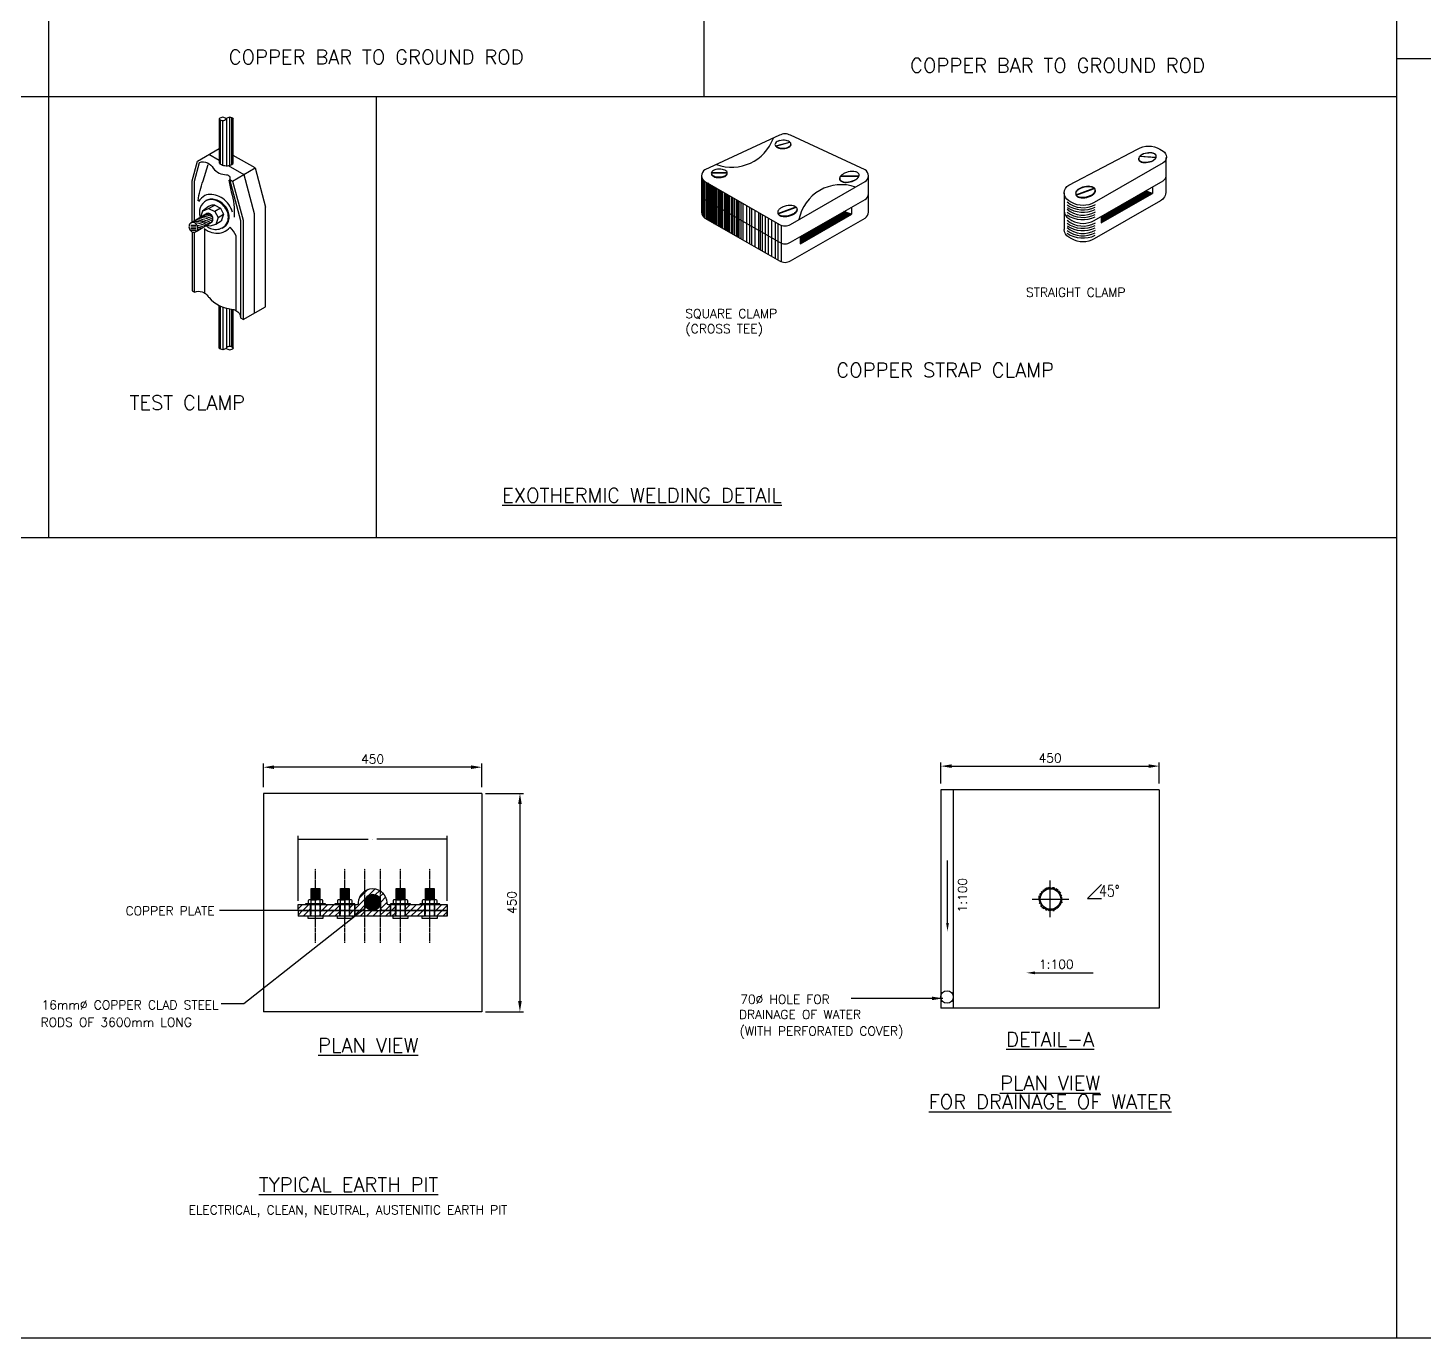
# Model space of a CAD drawing. Header units: inches. Extents: x 1917 to 3477, y 820 to 1550.
# Drawn here: x 2276.7 to 2666.2, y 820.4 to 1185.8 of the extents above; entities that cross this region are included whole.
import ezdxf
from ezdxf.enums import TextEntityAlignment as Align

# ---------------------------------------------------------------- set-up
doc = ezdxf.new("R2010")
doc.units = ezdxf.units.IN
doc.header["$MEASUREMENT"] = 0
doc.linetypes.add('CENTER', pattern=[2, 1.25, -0.25, 0.25, -0.25])
doc.linetypes.add('HIDDEN', pattern=[0.375, 0.25, -0.125])
doc.layers.get('DEFPOINTS').update_dxf_attribs({"color": 8})
for name, color, linetype in [('DIM', 1, 'Continuous'), ('DWG', 7, 'Continuous'), ('ELDIM', 2, 'Continuous'), ('ELEC', 7, 'Continuous'), ('G-TEXT', 4, 'Continuous'), ('GROUNDING', 3, 'Continuous'), ('HATCHED', 30, 'Continuous'), ('TITLE', 7, 'Continuous'), ('TXT30', 2, 'Continuous')]:
    doc.layers.add(name, color=color, linetype=linetype)
doc.styles.add('ROMANS', font='romans.shx')
doc.styles.add('romans1', font='romans.shx')
doc.styles.get("Standard").update_dxf_attribs({"font": 'arial.ttf'})
doc.dimstyles.new('SECTIONS', dxfattribs={"dimtxt": 2.5, "dimasz": 3, "dimexe": 1, "dimexo": 1, "dimgap": 1, "dimtad": 1, "dimdec": 0, "dimlfac": 20, "dimzin": 0, "dimdsep": 46, "dimtxsty": 'romans1', "dimcen": 0.625, "dimclrd": 1, "dimclre": 1, "dimclrt": 256, "dimadec": 0, "dimazin": 0, "dimtfac": 1, "dimtdec": 0, "dimtofl": 0, "dimtmove": 0, "dimatfit": 3, "dimfxl": 1, "dimtolj": 1, "dimtzin": 0, "dimarcsym": 0})
doc.dimstyles.get("Standard").update_dxf_attribs({"dimtxt": 0.18, "dimasz": 0.18, "dimexe": 0.18, "dimexo": 0.0625, "dimgap": 0.09, "dimtad": 0, "dimtih": 1, "dimtoh": 1, "dimdec": 4, "dimzin": 0, "dimdsep": 46, "dimtxsty": 'Standard', "dimcen": 0.09, "dimadec": 0, "dimazin": 0, "dimtfac": 1, "dimtdec": 4, "dimtofl": 0, "dimtmove": 0, "dimatfit": 3, "dimfxl": 1, "dimtolj": 1, "dimtzin": 0, "dimarcsym": 0})

# ---------------------------------------------------------------- blocks, each defined once
blk = doc.blocks.new('*D66')
at = {"layer": 'DEFPOINTS', "color": 0, "transparency": 16777216}
for p in [(2342.42, 979.58), (2342.42, 973.01), (2403.37, 973.01)]:
    blk.add_point(p, dxfattribs=at)
at = {"layer": 'DIM', "color": 1, "lineweight": -2, "transparency": 16777216}
for p, q in [((2342.42, 974.01), (2342.42, 980.58)), ((2400.37, 979.58), (2345.42, 979.58)), ((2403.37, 974.01), (2403.37, 980.58))]:
    blk.add_line(p, q, dxfattribs=at)
at = {"layer": 'DIM', "color": 1, "transparency": 16777216}
for points in [[(2345.42, 980.08), (2345.42, 979.08), (2342.42, 979.58)], [(2400.37, 980.08), (2400.37, 979.08), (2403.37, 979.58)]]:
    blk.add_solid(points, dxfattribs=at)
at = {"layer": 'DIM', "color": 7, "transparency": 16777216, "insert": (2372.89, 981.83), "char_height": 2.5, "attachment_point": 5, "style": 'romans1'}
blk.add_mtext('\\A1;450', dxfattribs=at)
blk = doc.blocks.new('*D75')
at = {"layer": 'DEFPOINTS', "color": 0, "transparency": 16777216}
for p in [(2403.37, 972.29), (2403.37, 911.34), (2413.98, 911.34)]:
    blk.add_point(p, dxfattribs=at)
at = {"layer": 'DIM', "color": 1, "lineweight": -2, "transparency": 16777216}
for p, q in [((2404.37, 972.29), (2414.98, 972.29)), ((2413.98, 969.29), (2413.98, 914.34)), ((2404.37, 911.34), (2414.98, 911.34))]:
    blk.add_line(p, q, dxfattribs=at)
at = {"layer": 'DIM', "color": 1, "transparency": 16777216}
for points in [[(2413.48, 969.29), (2414.48, 969.29), (2413.98, 972.29)], [(2413.48, 914.34), (2414.48, 914.34), (2413.98, 911.34)]]:
    blk.add_solid(points, dxfattribs=at)
at = {"layer": 'DIM', "color": 7, "transparency": 16777216, "insert": (2411.73, 941.81), "char_height": 2.5, "attachment_point": 5, "rotation": 90, "style": 'romans1'}
blk.add_mtext('\\A1;450', dxfattribs=at)
blk = doc.blocks.new('*D72')
at = {"layer": 'DEFPOINTS', "color": 0, "transparency": 16777216}
for p in [(2393.68, 959.47), (2352.11, 941.3), (2393.68, 941.3)]:
    blk.add_point(p, dxfattribs=at)
at = {"layer": 'DIM', "color": 0, "lineweight": -2, "transparency": 16777216}
for p, q in [((2352.11, 942.3), (2352.11, 960.47)), ((2352.29, 959.47), (2371.69, 959.47)), ((2393.5, 959.47), (2374.09, 959.47)), ((2393.68, 942.3), (2393.68, 960.47))]:
    blk.add_line(p, q, dxfattribs=at)
at = {"layer": 'DIM', "color": 0, "transparency": 16777216}
for points in [[(2352.29, 959.5), (2352.29, 959.44), (2352.11, 959.47)], [(2393.5, 959.5), (2393.5, 959.44), (2393.68, 959.47)]]:
    blk.add_solid(points, dxfattribs=at)
at = {"layer": 'DIM', "color": 0, "transparency": 16777216, "insert": (2372.89, 959.47), "char_height": 0.18, "attachment_point": 5}
blk.add_mtext('\\A1;200', dxfattribs=at)
blk = doc.blocks.new('*D54')
at = {"layer": 'DEFPOINTS', "color": 0, "transparency": 16777216}
for p in [(2592.33, 979.88), (2531.38, 974.03), (2592.33, 974.03)]:
    blk.add_point(p, dxfattribs=at)
at = {"layer": 'DIM', "color": 1, "lineweight": -2, "transparency": 16777216}
for p, q in [((2531.38, 975.03), (2531.38, 980.88)), ((2534.38, 979.88), (2589.33, 979.88)), ((2592.33, 975.03), (2592.33, 980.88))]:
    blk.add_line(p, q, dxfattribs=at)
at = {"layer": 'DIM', "color": 1, "transparency": 16777216}
for points in [[(2534.38, 980.38), (2534.38, 979.38), (2531.38, 979.88)], [(2589.33, 980.38), (2589.33, 979.38), (2592.33, 979.88)]]:
    blk.add_solid(points, dxfattribs=at)
at = {"layer": 'DIM', "color": 7, "transparency": 16777216, "insert": (2561.86, 982.13), "char_height": 2.5, "attachment_point": 5, "style": 'romans1'}
blk.add_mtext('\\A1;450', dxfattribs=at)

msp = doc.modelspace()

# ---------------------------------------------------------------- hatches: boundary and pattern name
at = {"layer": 'GROUNDING'}
h = msp.add_hatch(dxfattribs=at)
h.set_pattern_fill('ANSI31', color=90, scale=10, style=0)
h.set_pattern_definition([(45, (-3071.6889, -1158.5145), (-0.88388348, 0.88388348), [])])
h.paths.add_polyline_path([(2355.57032, 939.63347), (2355.57032, 941.29634), (2352.10604, 941.29634), (2352.10604, 939.63347)])
h.paths.add_polyline_path([(2355.57032, 938.00673), (2355.57032, 939.59733), (2352.10604, 939.59733), (2352.10604, 938.00673)])
h.paths.add_polyline_path([(2363.74601, 939.63347), (2363.74601, 941.29634), (2358.34174, 941.29634), (2358.34174, 939.63347)])
h.paths.add_polyline_path([(2363.74601, 938.00673), (2363.74601, 939.59733), (2358.34174, 939.59733), (2358.34174, 938.00673)])
edge = h.paths.add_edge_path()
edge.add_line((2379.26597, 939.63347), (2379.26597, 941.29634))
edge.add_line((2379.26597, 941.29634), (2377.22921, 941.29634))
edge.add_arc((2377.22921, 941.71876), 0.42242, 184.0514934, 270, ccw=False)
edge.add_line((2376.80785, 941.68892), (2376.80785, 941.81447))
edge.add_arc((2372.8917, 941.81447), 3.91615, 0, 180)
edge.add_line((2368.97555, 941.81447), (2368.97555, 941.68892))
edge.add_arc((2368.55418, 941.71876), 0.42242, 270.0000005, 355.9485053, ccw=False)
edge.add_line((2368.55418, 941.29634), (2366.51743, 941.29634))
edge.add_line((2366.51743, 941.29634), (2366.51743, 939.63347))
edge.add_line((2366.51743, 939.63347), (2370.216, 939.63347))
edge.add_arc((2370.216, 940.05589), 0.42242, 270, 360)
edge.add_line((2370.63842, 940.05589), (2370.63842, 941.81447))
edge.add_arc((2372.8917, 941.81447), 2.25328, 0, 180, ccw=False)
edge.add_line((2375.14497, 941.81447), (2375.14497, 940.05589))
edge.add_arc((2375.5674, 940.05589), 0.42242, 180, 270)
edge.add_line((2375.5674, 939.63347), (2379.26597, 939.63347))
h.paths.add_polyline_path([(2387.44166, 939.63347), (2387.44166, 941.29634), (2382.03739, 941.29634), (2382.03739, 939.63347)])
h.paths.add_polyline_path([(2390.21308, 941.29634), (2390.21308, 939.63347), (2393.67736, 939.63347), (2393.67736, 941.29634)])
h.paths.add_polyline_path([(2390.21308, 939.59733), (2390.21308, 938.00673), (2393.67736, 938.00673), (2393.67736, 939.59733)])
h.paths.add_polyline_path([(2382.03739, 939.59733), (2382.03739, 938.00673), (2387.44166, 938.00673), (2387.44166, 939.59733)])
h.paths.add_polyline_path([(2379.26597, 938.00673), (2379.26597, 939.59733), (2366.51743, 939.59733), (2366.51743, 938.00673)])
h = msp.add_hatch(color=90, dxfattribs=at)
h.paths.add_polyline_path([(2356.95603, 942.55556), (2356.95603, 942.29046, -0.414213562), (2357.22113, 942.55556)])
h.paths.add_polyline_path([(2356.95603, 942.29046), (2356.95603, 942.55556), (2356.69093, 942.55556, -0.414213562)])
h = msp.add_hatch(color=90, dxfattribs=at)
h.paths.add_polyline_path([(2365.13172, 942.55556), (2365.13172, 942.29046, -0.414213562), (2365.39682, 942.55556)])
h.paths.add_polyline_path([(2365.13172, 942.29046), (2365.13172, 942.55556), (2364.86662, 942.55556, -0.414213562)])
h = msp.add_hatch(dxfattribs=at)
h.set_pattern_fill('ANSI37', color=90, scale=1.022564, style=0)
h.set_pattern_definition([(45, (-9926.58056, -1869.6606), (-0.0903827349, 0.0903827349), []), (135, (-9926.58056, -1869.6606), (-0.0903827349, -0.0903827349), [])])
edge = h.paths.add_edge_path()
edge.add_arc((2372.8917, 941.81447), 2.21714, 0, 360)
h = msp.add_hatch(color=90, dxfattribs=at)
h.paths.add_polyline_path([(2380.65168, 942.55556), (2380.65168, 942.29046, -0.414213562), (2380.91678, 942.55556)])
h.paths.add_polyline_path([(2380.65168, 942.29046), (2380.65168, 942.55556), (2380.38658, 942.55556, -0.414213562)])
h = msp.add_hatch(color=90, dxfattribs=at)
h.paths.add_polyline_path([(2388.82737, 942.55556), (2388.82737, 942.29046, -0.414213562), (2389.09247, 942.55556)])
h.paths.add_polyline_path([(2388.82737, 942.29046), (2388.82737, 942.55556), (2388.56227, 942.55556, -0.414213562)])
h = msp.add_hatch(color=90, dxfattribs=at)
h.paths.add_polyline_path([(2352.08797, 941.29634), (2352.12411, 941.29634), (2352.12411, 939.63347), (2352.08797, 939.63347)])
h.paths.add_polyline_path([(2352.08797, 939.59733), (2352.12411, 939.59733), (2352.12411, 938.00673), (2352.08797, 938.00673)])
for points in [[(2359.72745, 941.49516), (2354.18461, 941.49516), (2354.18461, 941.29634), (2359.72745, 941.29634)], [(2367.90314, 941.49516), (2362.3603, 941.49516), (2362.3603, 941.29634), (2367.90314, 941.29634)], [(2383.4231, 941.49516), (2377.88026, 941.49516), (2377.88026, 941.29634), (2383.4231, 941.29634)], [(2391.59879, 941.49516), (2386.05595, 941.49516), (2386.05595, 941.29634), (2391.59879, 941.29634)]]:
    msp.add_hatch(color=90, dxfattribs=at).paths.add_polyline_path(points)
h = msp.add_hatch(color=90, dxfattribs=at)
h.paths.add_polyline_path([(2367.88507, 941.29634), (2367.92121, 941.29634), (2367.92121, 939.63347), (2367.88507, 939.63347)])
h.paths.add_polyline_path([(2367.88507, 939.59733), (2367.92121, 939.59733), (2367.92121, 938.00673), (2367.88507, 938.00673)])
h = msp.add_hatch(color=90, dxfattribs=at)
h.paths.add_polyline_path([(2377.86219, 941.29634), (2377.89833, 941.29634), (2377.89833, 939.63347), (2377.86219, 939.63347)])
h.paths.add_polyline_path([(2377.86219, 939.59733), (2377.89833, 939.59733), (2377.89833, 938.00673), (2377.86219, 938.00673)])
h = msp.add_hatch(color=90, dxfattribs=at)
h.paths.add_polyline_path([(2393.65929, 941.29634), (2393.69543, 941.29634), (2393.69543, 939.63347), (2393.65929, 939.63347)])
h.paths.add_polyline_path([(2393.65929, 939.59733), (2393.69543, 939.59733), (2393.69543, 938.00673), (2393.65929, 938.00673)])
h = msp.add_hatch(color=90, dxfattribs=at)
h.paths.add_polyline_path([(2354.87746, 937.60908), (2354.87746, 937.34399), (2355.14256, 937.34399, -0.414213562)])
h.paths.add_polyline_path([(2356.95603, 937.60908, -0.414213562), (2356.69093, 937.34399), (2356.95603, 937.34399)])
h.paths.add_polyline_path([(2356.95603, 937.60908), (2356.95603, 937.34399), (2357.22113, 937.34399, -0.414213562)])
h.paths.add_polyline_path([(2359.03459, 937.60908, -0.414213562), (2358.76949, 937.34399), (2359.03459, 937.34399)])
h = msp.add_hatch(color=90, dxfattribs=at)
h.paths.add_polyline_path([(2363.05315, 937.60908), (2363.05315, 937.34399), (2363.31825, 937.34399, -0.414213562)])
h.paths.add_polyline_path([(2365.13172, 937.60908, -0.414213562), (2364.86662, 937.34399), (2365.13172, 937.34399)])
h.paths.add_polyline_path([(2365.13172, 937.60908), (2365.13172, 937.34399), (2365.39682, 937.34399, -0.414213562)])
h.paths.add_polyline_path([(2367.21028, 937.60908, -0.414213562), (2366.94519, 937.34399), (2367.21028, 937.34399)])
h = msp.add_hatch(color=90, dxfattribs=at)
h.paths.add_polyline_path([(2378.57311, 937.60908), (2378.57311, 937.34399), (2378.83821, 937.34399, -0.414213562)])
h.paths.add_polyline_path([(2380.65168, 937.60908, -0.414213562), (2380.38658, 937.34399), (2380.65168, 937.34399)])
h.paths.add_polyline_path([(2380.65168, 937.60908), (2380.65168, 937.34399), (2380.91678, 937.34399, -0.414213562)])
h.paths.add_polyline_path([(2382.73024, 937.60908, -0.414213562), (2382.46514, 937.34399), (2382.73024, 937.34399)])
h = msp.add_hatch(color=90, dxfattribs=at)
h.paths.add_polyline_path([(2386.7488, 937.60908), (2386.7488, 937.34399), (2387.0139, 937.34399, -0.414213562)])
h.paths.add_polyline_path([(2388.82737, 937.60908, -0.414213562), (2388.56227, 937.34399), (2388.82737, 937.34399)])
h.paths.add_polyline_path([(2388.82737, 937.60908), (2388.82737, 937.34399), (2389.09247, 937.34399, -0.414213562)])
h.paths.add_polyline_path([(2390.90593, 937.60908, -0.414213562), (2390.64084, 937.34399), (2390.90593, 937.34399)])
at = {"layer": 'HATCHED'}
h = msp.add_hatch(dxfattribs=at)
h.set_pattern_fill('ANSI36', color=256, scale=2.578298, angle=90, style=0)
h.set_pattern_definition([(135, (-1568.1409, 386.9863), (-0.626701712, 0.17091865), [0.805718237, -0.161143647, 0, -0.161143647])])
edge = h.paths.add_edge_path()
edge.add_arc((2561.98135, 942.81447), 3.31373, 0, 360)
edge = h.paths.add_edge_path(flags=16)
edge.add_arc((2561.98135, 942.81447), 2.85822, 0, 360)

# ---------------------------------------------------------------- linework, layer by layer
at = {"layer": 'DIM', "linetype": 'CENTER', "ltscale": 0.05}
for p, q in [((2356.95603, 930.61869), (2356.95603, 951.27935)), ((2365.13172, 930.61869), (2365.13172, 951.27935)), ((2370.67456, 930.61869), (2370.67456, 951.27935)), ((2375.10883, 930.61869), (2375.10883, 951.27935)), ((2380.65168, 930.61869), (2380.65168, 951.27935)), ((2388.82737, 930.61869), (2388.82737, 951.27935))]:
    msp.add_line(p, q, dxfattribs=at)
at = {"layer": 'DIM'}
for p, q in [((2561.85936, 937.72961), (2561.85936, 947.98059)), ((2572.27363, 942.96229), (2576.17225, 946.86092)), ((2556.85292, 942.81447), (2567.10979, 942.81447)), ((2572.27363, 942.96229), (2576.17225, 942.96229)), ((2355.57032, 938.00673), (2355.57032, 941.29634)), ((2358.34174, 938.00673), (2358.34174, 941.29634)), ((2363.74601, 938.00673), (2363.74601, 941.29634)), ((2366.51743, 938.00673), (2366.51743, 941.29634)), ((2379.26597, 938.00673), (2379.26597, 941.29634)), ((2382.03739, 938.00673), (2382.03739, 941.29634)), ((2387.44166, 938.00673), (2387.44166, 941.29634)), ((2390.21308, 938.00673), (2390.21308, 941.29634))]:
    msp.add_line(p, q, dxfattribs=at)
msp.add_circle((2372.8917, 941.81447), 2.21714, dxfattribs=at)
at = {"layer": 'DWG'}
for p, q in [((2531.38397, 973.28986), (2531.38397, 912.33907)), ((2592.33476, 973.28986), (2531.38397, 973.28986)), ((2534.86467, 973.28986), (2534.86467, 912.33907)), ((2592.33476, 973.28986), (2592.33476, 912.33907)), ((2592.33476, 912.33907), (2531.38397, 912.33907))]:
    msp.add_line(p, q, dxfattribs=at)
msp.add_circle((2533.12432, 915.49967), 1.74035, dxfattribs=at)
at = {"layer": 'ELDIM'}
for p, q in [((2485.37386, 1152.81921), (2489.28188, 1153.89945)), ((2330.08843, 1148.7971), (2327.2034, 1150.43195)), ((2340.09744, 1146.74079), (2334.01909, 1150.18519)), ((2586.94235, 1150.00038), (2591.4634, 1149.67959)), ((2336.73257, 1145.03208), (2336.73257, 1145.13503)), ((2467.37761, 1145.37474), (2471.79255, 1145.35337)), ((2467.37791, 1145.43742), (2471.79285, 1145.41606)), ((2464.86121, 1143.71636), (2464.86121, 1133.55156)), ((2465.29903, 1143.22494), (2465.29903, 1133.06013)), ((2465.50535, 1142.96663), (2465.50535, 1132.80182)), ((2465.89744, 1142.71267), (2465.89744, 1132.54786)), ((2466.22551, 1142.54874), (2466.22551, 1132.38393)), ((2466.45516, 1142.54874), (2466.45516, 1132.25191)), ((2466.82563, 1142.20372), (2466.82563, 1132.03892)), ((2467.18571, 1141.99671), (2467.18571, 1131.83191)), ((2467.57415, 1141.6337), (2467.57415, 1131.46889)), ((2468.17428, 1141.23768), (2468.17428, 1131.07288)), ((2468.50599, 1141.23768), (2468.50599, 1131.07288)), ((2503.53987, 1144.55212), (2508.5757, 1144.50953)), ((2468.86607, 1141.03067), (2468.86607, 1130.86587)), ((2469.34618, 1140.75466), (2469.34618, 1130.58985)), ((2469.73461, 1140.53134), (2469.73461, 1130.36654)), ((2470.06633, 1140.34064), (2470.06633, 1130.17583)), ((2470.4272, 1140.13317), (2470.4272, 1129.96837)), ((2470.90651, 1139.85762), (2470.90651, 1129.69281)), ((2471.26943, 1139.4436), (2471.26943, 1129.48417)), ((2471.62666, 1139.4436), (2471.62666, 1129.27879)), ((2471.95838, 1139.2529), (2471.95838, 1129.08809)), ((2472.34682, 1139.02958), (2472.34682, 1128.86478)), ((2472.94694, 1138.68457), (2472.94694, 1128.51976)), ((2473.30702, 1138.47756), (2473.30702, 1128.31275)), ((2473.73351, 1138.1497), (2473.73351, 1127.9849)), ((2474.26723, 1137.92553), (2474.26723, 1127.76073)), ((2474.6273, 1137.71852), (2474.6273, 1127.55372)), ((2475.02979, 1137.46157), (2475.02979, 1127.29676)), ((2565.82828, 1139.74515), (2565.82828, 1129.57982)), ((2569.09389, 1139.21624), (2574.11268, 1141.0523)), ((2569.16782, 1139.10977), (2574.22519, 1140.95995)), ((2576.1405, 1132.84965), (2588.87662, 1140.17168)), ((2576.1405, 1132.62118), (2589.121, 1140.0837)), ((2576.1405, 1132.31347), (2589.45013, 1139.96522)), ((2576.1405, 1132.00113), (2589.78422, 1139.84495)), ((2576.1405, 1131.70186), (2590.10434, 1139.72971)), ((2325.44591, 1134.66305), (2324.91681, 1132.99643)), ((2330.44417, 1135.49522), (2328.87283, 1134.56717)), ((2330.42434, 1135.53774), (2331.33367, 1133.83655)), ((2475.58751, 1137.1665), (2475.58751, 1127.00169)), ((2476.18764, 1136.82148), (2476.18764, 1126.65668)), ((2477.14785, 1136.26946), (2477.14785, 1126.10465)), ((2477.98803, 1135.78644), (2477.98803, 1125.62163)), ((2478.58815, 1135.44142), (2478.58815, 1125.27661)), ((2479.54836, 1134.8894), (2479.54836, 1124.72459)), ((2480.50856, 1134.33737), (2480.50856, 1124.17257)), ((2480.98867, 1134.06136), (2480.98867, 1123.89655)), ((2481.5888, 1133.71634), (2481.5888, 1123.55154)), ((2485.9601, 1134.0026), (2490.97889, 1135.83866)), ((2486.03402, 1133.89614), (2491.09139, 1135.74632)), ((2492.11275, 1127.24294), (2504.63752, 1134.44347)), ((2492.11275, 1127.08241), (2504.80923, 1134.38165)), ((2492.11275, 1126.7881), (2505.12403, 1134.26832)), ((2492.11275, 1126.48039), (2505.45317, 1134.14984)), ((2492.17433, 1126.20346), (2505.78726, 1134.02957)), ((2492.2667, 1125.95729), (2506.10737, 1133.91433)), ((2506.4266, 1135.72826), (2506.4266, 1133.79941)), ((2326.08085, 1111.7859), (2326.08085, 1129.63237)), ((2330.68387, 1131.87835), (2329.11297, 1130.98127)), ((2331.04116, 1132.05847), (2331.0214, 1132.0747)), ((2482.42898, 1133.23332), (2482.42898, 1123.06852)), ((2483.26916, 1132.7503), (2483.26916, 1122.58549)), ((2484.10934, 1132.26728), (2484.10934, 1122.10247)), ((2485.18957, 1131.64625), (2485.18957, 1121.48144)), ((2485.90972, 1131.23223), (2485.90972, 1121.06743)), ((2486.86993, 1130.63023), (2486.86993, 1120.57368)), ((2323.20678, 1112.11742), (2323.20678, 1128.79715)), ((2336.73257, 1104.45281), (2336.10347, 1104.8093))]:
    msp.add_line(p, q, dxfattribs=at)
for points in [[(2510.24109, 1146.16869), (2489.4833, 1155.81788, 0.266964648), (2486.35878, 1155.81788), (2465.601, 1146.16869, 0.578576011), (2465.601, 1142.90777), (2486.35878, 1130.97406, 0.266964648), (2489.4833, 1130.97406), (2510.24109, 1142.90777, 0.57857601)], [(2567.93032, 1137.08584), (2567.08607, 1137.5712, -0.578576014), (2567.08607, 1141.91909), (2586.25873, 1152.00143, -0.266964648), (2592.50777, 1152.00143), (2593.37488, 1151.38232, -0.57857601), (2593.37488, 1148.1214), (2574.17936, 1137.08584, -0.266964649)]]:
    msp.add_lwpolyline(points, format="xyb", close=True, dxfattribs=at)
for points in [[(2486.43118, 1154.32788, 0.064655024), (2485.76643, 1154.08144, 0.104067733), (2485.26194, 1153.66376, 0.373630714), (2485.27894, 1152.91892, 0.104067733), (2485.80196, 1152.52469, 0.064655024), (2486.47725, 1152.30883, 0.09222659), (2488.26885, 1152.34972, 0.064655024), (2488.93359, 1152.59615, 0.104067733), (2489.43808, 1153.01383, 0.361826403), (2489.42108, 1153.75867, 0.104067733), (2488.89806, 1154.15291, 0.064655024), (2488.22277, 1154.36876, 0.102723643), (2486.41682, 1154.32455)], [(2485.20402, 1153.04841, 0.123075213), (2485.33248, 1152.79713, 0.104067733), (2485.8555, 1152.4029, 0.064655024), (2486.53079, 1152.18705, 0.09222659), (2488.32239, 1152.22793, 0.064655024), (2488.98713, 1152.47437, 0.104067733), (2489.49162, 1152.89205, 0.306239791), (2489.54954, 1153.52829, 0.104067733)], [(2322.57768, 1131.61315), (2322.57768, 1143.02303, -0.065543463), (2322.59107, 1143.1248), (2324.05787, 1148.59895), (2330.08826, 1152.11304)], [(2594.1969, 1149.66092), (2594.1969, 1140.24272, -0.268441646), (2592.62466, 1137.52529), (2574.17936, 1126.92104, -0.266964649), (2567.93032, 1126.92104, 0.266964648)], [(2586.65147, 1149.62188, 0.01242341), (2586.6046, 1149.54633, 0.361865188), (2586.74167, 1148.71945, 0.104067733), (2587.38672, 1148.36332, 0.064655024), (2588.17307, 1148.23002, 0.107008221), (2590.162, 1148.55971, 0.064655024), (2590.86328, 1148.93962, 0.104067733), (2591.35892, 1149.48483, 0.005960414), (2591.36665, 1149.49839, 0.175439219)], [(2586.6592, 1149.63543, 0.361865188), (2586.79627, 1148.80855, 0.104067733), (2587.44132, 1148.45242, 0.064655024), (2588.22767, 1148.31912, 0.107008221), (2590.2166, 1148.64881, 0.064655024), (2590.91788, 1149.02872, 0.104067733), (2591.41351, 1149.57393, 0.175439219), (2591.49466, 1150.01218, 0.175439219)], [(2591.49888, 1150.07981, 0.175439219), (2591.28067, 1150.46844, 0.104067733), (2590.63562, 1150.82457, 0.064655024), (2589.84927, 1150.95788, 0.092261177), (2587.86034, 1150.62818, 0.064655024), (2587.15907, 1150.24828, 0.104067733), (2586.66343, 1149.70306, 0.130689818)], [(2587.85612, 1150.56055, 0.064655024), (2587.15484, 1150.18065, 0.104067733)], [(2591.27645, 1150.40081, 0.104067733), (2590.6314, 1150.75694, 0.064655024), (2589.84505, 1150.89025, 0.092261177), (2588.03529, 1150.6256)], [(2323.20678, 1131.98287), (2323.20678, 1142.94021, -0.065543463), (2323.22018, 1143.04198), (2324.62331, 1148.27853, -0.344871811), (2328.42266, 1146.64991, 0.242090979), (2332.15608, 1144.83826, -0.486478649), (2333.03848, 1143.50994)], [(2324.17784, 1137.58051, -0.036932592), (2325.58749, 1143.13938), (2326.99062, 1147.63913)], [(2468.65987, 1146.27668, 0.064655024), (2467.99513, 1146.03025, 0.104067733), (2467.49063, 1145.61257, 0.373630714), (2467.50763, 1144.86773, 0.104067733), (2468.03065, 1144.47349, 0.064655024), (2468.70594, 1144.25764, 0.09222659), (2470.49754, 1144.29852, 0.064655024), (2471.16228, 1144.54496, 0.104067733), (2471.66677, 1144.96264, 0.361826403), (2471.64977, 1145.70748, 0.104067733), (2471.12675, 1146.10171, 0.064655024), (2470.45146, 1146.31757, 0.102723643), (2468.64551, 1146.27336)], [(2467.38849, 1145.08384, 0.193516553), (2467.53195, 1144.6976, 0.104067733), (2468.05497, 1144.30337, 0.064655024), (2468.73026, 1144.08752, 0.09222659), (2470.52186, 1144.1284, 0.064655024), (2471.1866, 1144.37483, 0.104067733), (2471.69109, 1144.79252, 0.252331168), (2471.79324, 1145.32125, 0.104067733)], [(2504.5144, 1145.23662, 0.064655024), (2503.76303, 1144.76675, 0.104067733), (2503.25115, 1144.12781, 0.372538847), (2503.46043, 1143.22033, 0.104067733), (2504.20042, 1142.87008, 0.064655024), (2505.08168, 1142.77671, 0.091260066), (2507.26447, 1143.28009, 0.064655024), (2508.01583, 1143.74996, 0.104067733), (2508.52771, 1144.3889, 0.175439219), (2508.58733, 1144.88052, 0.175439219), (2508.31843, 1145.29638, 0.104067733), (2507.57844, 1145.64663, 0.064655024), (2506.69718, 1145.73999, 0.101755167), (2504.517, 1145.23781)], [(2332.73924, 1143.34253), (2333.47151, 1140.03039, -0.08704984), (2334.21995, 1132.98963)], [(2464.65765, 1144.53823), (2464.65765, 1134.37343, 0.268441646), (2465.601, 1132.74297), (2486.35878, 1120.80926, 0.266964648), (2489.4833, 1120.80926), (2510.24109, 1132.74297, 0.268441646), (2511.18443, 1134.37343), (2511.18443, 1144.53823)], [(2503.24352, 1144.11224, 0.01242341), (2503.19678, 1144.02522, 0.372538847), (2503.40605, 1143.11774, 0.104067733), (2504.14605, 1142.76749, 0.064655024), (2505.0273, 1142.67413, 0.091260066), (2507.21009, 1143.1775, 0.064655024), (2507.96146, 1143.64737, 0.104067733), (2508.47333, 1144.28631, 0.005960414), (2508.48097, 1144.30188, 0.175439219)], [(2567.93032, 1132.09929, 0.266964649), (2574.17936, 1132.09929), (2593.37488, 1143.13485, 0.173683366), (2594.1969, 1144.10074)], [(2574.44102, 1140.50023, 0.074044771), (2574.42701, 1140.71404, 0.175439219), (2574.16369, 1141.13346, 0.104067733), (2573.42844, 1141.49356, 0.064655024), (2572.54851, 1141.5987, 0.105132027), (2570.35919, 1141.12453, 0.064655024), (2569.60161, 1140.66475, 0.104067733), (2569.08125, 1140.0327, 0.141879707), (2569.00104, 1139.63606)], [(2570.35919, 1141.00486, 0.064655024), (2569.60161, 1140.54508, 0.104067733), (2569.08125, 1139.91303, 0.348067645), (2569.27837, 1139.00284, 0.104067733), (2570.01362, 1138.64273, 0.064655024), (2570.89355, 1138.5376, 0.094630037), (2573.08287, 1139.01176, 0.064655024), (2573.84045, 1139.47154, 0.104067733), (2574.36082, 1140.10359, 0.175439219), (2574.42701, 1140.59437, 0.175439219), (2574.16369, 1141.01378, 0.104067733), (2573.42844, 1141.37389, 0.064655024), (2572.54851, 1141.47902, 0.105132027), (2570.29412, 1140.97558)], [(2333.79898, 1134.38594, 0.051013365), (2333.37086, 1135.52236, 0.160808667), (2330.08271, 1138.76511, 0.09050118), (2328.01661, 1139.33205, 0.112139372), (2326.09921, 1139.02926, 0.12137114), (2324.31904, 1137.36865, 0.162662516)], [(2326.38541, 1130.61796, 0.051963631), (2327.29771, 1130.03183, 0.09050118), (2328.88701, 1129.59572, 0.104235261), (2330.48181, 1129.7887, 0.24457648), (2332.45018, 1131.78463, 0.104235261), (2332.62097, 1133.38196, 0.09050118), (2332.1628, 1134.96504, 0.160808667), (2329.63345, 1137.45947, 0.09050118), (2328.04415, 1137.89558, 0.112139372), (2326.56923, 1137.66267, 0.367296235), (2324.7952, 1132.91635, 0.162662516)], [(2330.88519, 1129.95834, 0.229630878), (2332.68753, 1131.89245, 0.104235261), (2332.85831, 1133.48978, 0.09050118), (2332.40015, 1135.07286, 0.160808667), (2329.8708, 1137.56728, 0.09050118), (2328.2815, 1138.00339, 0.112139372), (2326.80657, 1137.77048, 0.034988045), (2326.40319, 1137.60084, 0.117832487)], [(2464.65765, 1139.55168, 0.268441646), (2465.601, 1137.92122), (2486.35878, 1125.98751, 0.266964648), (2489.4833, 1125.98751), (2510.24109, 1137.92122, 0.268441646), (2511.18443, 1139.55168)], [(2569.0789, 1139.24394, 0.175424654), (2569.34221, 1138.82457, 0.104067733), (2570.07746, 1138.46446, 0.064655024), (2570.95739, 1138.35933, 0.094630037), (2573.14671, 1138.83349, 0.064655024), (2573.90429, 1139.29328, 0.104067733), (2574.42465, 1139.92532, 0.175439219), (2574.49084, 1140.4161, 0.065369034), (2574.427, 1140.59441, 0.104067733)], [(2328.88532, 1136.32679, 0.062177837), (2328.24656, 1136.31476, 0.104935444), (2327.30327, 1136.07088, 0.038235334), (2327.11369, 1135.92056), (2325.44103, 1134.66218)], [(2487.2254, 1135.79123, 0.064655024), (2486.46782, 1135.33144, 0.104067733), (2485.94745, 1134.6994, 0.348067645), (2486.14458, 1133.7892, 0.104067733), (2486.87983, 1133.4291, 0.064655024), (2487.75976, 1133.32396, 0.094630037), (2489.94908, 1133.79813, 0.064655024), (2490.70666, 1134.25791, 0.104067733), (2491.22702, 1134.88996, 0.175439219), (2491.29321, 1135.38074, 0.175439219), (2491.02989, 1135.80015, 0.104067733), (2490.29465, 1136.16026, 0.064655024), (2489.41472, 1136.26539, 0.105132027), (2487.16033, 1135.76195)], [(2485.9451, 1134.03031, 0.175424654), (2486.20842, 1133.61094, 0.104067733), (2486.94366, 1133.25083, 0.064655024), (2487.82359, 1133.1457, 0.094630037), (2490.01291, 1133.61986, 0.064655024), (2490.77049, 1134.07964, 0.104067733), (2491.29086, 1134.71169, 0.175439219), (2491.35705, 1135.20247, 0.065369034), (2491.2932, 1135.38078, 0.104067733)], [(2565.82828, 1134.75889, 0.268472337), (2567.08607, 1132.58465), (2567.93032, 1132.09929)], [(2322.57768, 1128.87547), (2322.57768, 1112.47392), (2323.20678, 1112.11742, -0.344004288), (2327.00652, 1110.87476, 0.031778656), (2327.25003, 1110.55813, 0.192377994), (2333.55352, 1107.34396, -0.2054076), (2335.7338, 1106.16246, -0.092659888), (2336.10347, 1104.8093), (2336.10347, 1132.15406)], [(2325.86024, 1129.87115, 0.051963631), (2327.04624, 1129.10918, 0.09050118), (2329.11233, 1128.54224, 0.104235261), (2331.18557, 1128.79311, 0.140786966), (2333.1362, 1130.21247, 0.104235261)], [(2334.80637, 1106.95432), (2334.82778, 1127.56512, 0.109099265), (2334.78445, 1127.76228, 0.082527865), (2333.12085, 1130.20275)], [(2567.93032, 1126.92104), (2567.08607, 1127.4064, -0.268497508), (2565.82828, 1129.58087)]]:
    msp.add_lwpolyline(points, format="xyb", dxfattribs=at)
for points in [[(2485.32322, 1152.87025), (2489.22418, 1153.94854)], [(2591.4113, 1149.57016), (2586.84372, 1149.89425)], [(2332.61652, 1147.36451), (2336.9519, 1144.90779), (2339.87811, 1133.98706), (2339.87811, 1106.23528)], [(2336.1249, 1131.99124), (2333.03848, 1143.50994), (2333.80637, 1143.0748), (2340.09744, 1146.74079), (2343.02364, 1135.82005)], [(2333.80637, 1143.0748), (2336.73257, 1132.15406), (2336.73257, 1104.45281), (2343.02364, 1108.01774), (2343.02364, 1135.82005)], [(2465.02525, 1143.42129), (2465.02525, 1133.25649)], [(2467.90587, 1141.5827), (2467.90587, 1131.41789)], [(2503.43785, 1144.4276), (2508.52551, 1144.38457)], [(2590.42356, 1141.43813), (2590.42356, 1139.61479), (2588.47325, 1140.31689)], [(2576.1405, 1133.22676), (2576.1405, 1131.40342), (2590.42356, 1139.61479)], [(2325.43103, 1134.65494), (2327.06391, 1135.36242), (2328.89895, 1134.56281)], [(2328.8562, 1134.60283), (2329.77668, 1132.91972), (2329.11297, 1130.98127), (2327.43874, 1130.51126), (2326.63259, 1130.77561)], [(2327.06631, 1135.37495), (2328.85986, 1136.33702), (2330.46709, 1135.49772)], [(2329.77668, 1132.91972), (2331.33367, 1133.83655), (2330.67155, 1131.8475)], [(2492.14354, 1127.51689), (2492.14354, 1125.58804), (2506.4266, 1133.79941), (2504.36343, 1134.54214)]]:
    msp.add_lwpolyline(points, dxfattribs=at)
for centre, radius, start, end in [((2473.06727, 1159.30753), 12.37429, 250.044551, 339.817861), ((2503.66137, 1129.95328), 12.10197, 70.9688196, 168.8206029), ((2571.05484, 1142.52071), 6.8959, 229.6650413, 299.8947112), ((2571.05484, 1142.52071), 7.5228, 233.6072466, 297.056329), ((2571.05484, 1142.52071), 8.1497, 236.7921881, 294.8267932), ((2571.05484, 1140.44322), 6.8959, 229.6650413, 299.8947112), ((2571.05484, 1140.44322), 7.5228, 233.6072466, 297.056329), ((2571.05484, 1140.44322), 8.1497, 236.7921881, 294.8267932), ((2571.05484, 1137.39862), 6.8959, 229.6650413, 299.8947112), ((2571.05484, 1137.39862), 7.5228, 233.6072466, 297.056329), ((2571.05484, 1137.39862), 8.1497, 236.7921881, 294.8267932), ((2571.05484, 1135.32114), 6.8959, 229.6650413, 299.8947112), ((2571.05484, 1135.32114), 7.5228, 233.6072466, 297.056329), ((2571.05484, 1135.32114), 8.1497, 236.7921881, 294.8267932)]:
    msp.add_arc(centre, radius, start, end, dxfattribs=at)
at = {"layer": 'ELEC', "color": 1}
for p, q in [((2332.24972, 1147.34458), (2332.24972, 1160.58403)), ((2333.03611, 1147.43014), (2333.03611, 1160.84874)), ((2333.62589, 1147.66038), (2333.62589, 1160.7148)), ((2330.48167, 1147.7442), (2330.48038, 1160.09162)), ((2331.07015, 1147.49986), (2331.07015, 1159.95768)), ((2322.13272, 1130.73277), (2323.59387, 1130.73277)), ((2322.13272, 1130.26469), (2323.59387, 1130.26469)), ((2322.13272, 1129.7966), (2323.59387, 1129.7966)), ((2322.13272, 1129.32852), (2323.59387, 1129.32852)), ((2330.05187, 1096.43), (2330.05187, 1108.34632)), ((2330.44506, 1096.16468), (2330.44506, 1108.17403)), ((2331.23145, 1096.02381), (2331.23145, 1107.85451)), ((2332.24972, 1096.63923), (2332.24972, 1107.55536)), ((2333.03611, 1096.90394), (2333.03611, 1107.4057)), ((2333.62589, 1096.77), (2333.62589, 1107.33648)), ((2334.01909, 1096.47789), (2334.01909, 1107.26571))]:
    msp.add_line(p, q, dxfattribs=at)
for points in [[(2334.03674, 1160.40321, 0.449240921), (2332.05313, 1160.40321, 0.449240921), (2330.06952, 1160.40321, 0.449240921), (2332.05313, 1160.40321)], [(2330.08717, 1160.38374), (2330.08846, 1148.17228, 0.158294026), (2330.27642, 1147.89365, 0.105624729), (2330.72641, 1147.63524, 0.058542367), (2331.28874, 1147.44213, 0.100700786), (2332.82563, 1147.39006, 0.058542367), (2333.39974, 1147.54467, 0.100548221), (2333.85558, 1147.8436, 0.106043716), (2334.01909, 1148.22318), (2334.01909, 1160.42269)], [(2323.6831, 1129.0345), (2327.67547, 1131.38332, 0.115790615), (2328.03789, 1131.63892, 0.104235261), (2328.28455, 1132.07146, 0.09050118), (2328.35079, 1132.57797, 0.1638257), (2327.94177, 1133.60028, 0.09050118), (2327.54443, 1133.92131, 0.104235261), (2327.06748, 1134.06434, 0.206049374), (2326.3508, 1133.83055), (2322.1425, 1131.35741)], [(2321.97731, 1131.20949, 0.104235261), (2321.73065, 1130.77695, 0.09050118), (2321.66441, 1130.27044, 0.178856457), (2322.07343, 1129.24813, 0.09050118), (2322.47077, 1128.9271, 0.104235261), (2322.94772, 1128.78407, 0.247694151), (2323.75443, 1129.10684, 0.104235261), (2324.00109, 1129.53938, 0.09050118), (2324.06734, 1130.04589, 0.1638257), (2323.65831, 1131.0682, 0.09050118), (2323.26097, 1131.38923, 0.104235261), (2322.78403, 1131.53225, 0.232251213), (2321.98745, 1131.22073)], [(2332.05313, 1096.45841, 0.449240921), (2334.03674, 1096.45841, 0.449240921), (2332.05313, 1096.45841, -0.449240921), (2330.06952, 1096.45841)]]:
    msp.add_lwpolyline(points, format="xyb", dxfattribs=at)
for centre, radius, start, end in [((2326.22238, 1129.76896), 3.78015, 56.7387849, 95.8259265), ((2326.70486, 1131.38872), 2.46651, 56.8016685, 98.3700246), ((2323.34688, 1126.03937), 5.77972, 55.2548426, 94.4497115), ((2322.64601, 1123.22879), 8.18365, 63.6442375, 85.691619), ((2321.92544, 1119.69774), 12.63537, 64.965744, 82.2037182), ((2322.90494, 1123.03169), 7.72104, 68.7117766, 82.5514463), ((2323.22068, 1125.59943), 3.8999, 74.8198363, 79.0796287), ((2323.76094, 1126.24733), 3.8999, 68.5326119, 86.6679449), ((2323.42478, 1125.86339), 3.8999, 72.324276, 80.8476612), ((2323.10543, 1122.96694), 9.64534, 61.1935074, 83.6052692), ((2324.80111, 1127.11308), 5.77632, 54.3756029, 91.1621488), ((2325.40813, 1127.61943), 5.5594, 58.1357686, 91.7720233)]:
    msp.add_arc(centre, radius, start, end, dxfattribs=at)
at = {"layer": 'G-TEXT'}
for p, q in [((2533.24859, 936.13802), (2533.24859, 953.54153)), ((2557.61351, 922.21521), (2573.85679, 922.21521))]:
    msp.add_line(p, q, dxfattribs=at)
for points in [[(2533.63534, 936.13802), (2532.86185, 936.13802), (2533.24859, 933.81755)], [(2557.61351, 921.82846), (2557.61351, 922.60195), (2555.29305, 922.21521)]]:
    msp.add_solid(points, dxfattribs=at)
at = {"layer": 'GROUNDING'}
for p, q in [((2342.4163, 972.28986), (2342.4163, 911.33907)), ((2403.36709, 972.28986), (2342.4163, 972.28986)), ((2403.36709, 972.28986), (2403.36709, 911.33907)), ((2403.36709, 911.33907), (2342.4163, 911.33907))]:
    msp.add_line(p, q, dxfattribs=at)
at = {"layer": 'GROUNDING', "color": 90}
for p, q in [((2355.74353, 945.73061), (2358.16852, 945.63318)), ((2355.74353, 945.53575), (2358.16852, 945.43832)), ((2355.74353, 945.34089), (2358.16852, 945.24346)), ((2355.74353, 945.14602), (2358.16852, 945.04859)), ((2355.74353, 944.95116), (2358.16852, 944.85373)), ((2355.74353, 944.7563), (2358.16852, 944.65887)), ((2355.74353, 944.56143), (2358.16852, 944.464)), ((2355.74353, 944.36657), (2358.16852, 944.26914)), ((2355.74353, 944.17171), (2358.16852, 944.07428)), ((2355.74353, 943.97685), (2358.16852, 943.87941)), ((2355.74353, 943.78198), (2358.16852, 943.68455)), ((2355.74353, 943.58712), (2358.16852, 943.48969)), ((2355.74353, 943.39226), (2358.16852, 943.29482)), ((2355.74353, 943.19739), (2358.16852, 943.09996)), ((2355.74353, 943.00253), (2358.16852, 942.9051)), ((2355.74353, 942.80767), (2358.16852, 942.71023)), ((2355.74353, 942.60428), (2356.95603, 942.55556)), ((2356.95603, 945.77933), (2358.16852, 945.73061)), ((2356.95603, 945.77933), (2356.95603, 945.73061)), ((2363.91922, 945.73061), (2366.34422, 945.63318)), ((2363.91922, 945.53575), (2366.34422, 945.43832)), ((2363.91922, 945.34089), (2366.34422, 945.24346)), ((2363.91922, 945.14602), (2366.34422, 945.04859)), ((2363.91922, 944.95116), (2366.34422, 944.85373)), ((2363.91922, 944.7563), (2366.34422, 944.65887)), ((2363.91922, 944.56143), (2366.34422, 944.464)), ((2363.91922, 944.36657), (2366.34422, 944.26914)), ((2363.91922, 944.17171), (2366.34422, 944.07428)), ((2363.91922, 943.97685), (2366.34422, 943.87941)), ((2363.91922, 943.78198), (2366.34422, 943.68455)), ((2363.91922, 943.58712), (2366.34422, 943.48969)), ((2363.91922, 943.39226), (2366.34422, 943.29482)), ((2363.91922, 943.19739), (2366.34422, 943.09996)), ((2363.91922, 943.00253), (2366.34422, 942.9051)), ((2363.91922, 942.80767), (2366.34422, 942.71023)), ((2363.91922, 942.60428), (2365.13172, 942.55556)), ((2365.13172, 945.77933), (2366.34422, 945.73061)), ((2365.13172, 945.77933), (2365.13172, 945.73061)), ((2379.43918, 945.73061), (2381.86417, 945.63318)), ((2379.43918, 945.53575), (2381.86417, 945.43832)), ((2379.43918, 945.34089), (2381.86417, 945.24346)), ((2379.43918, 945.14602), (2381.86417, 945.04859)), ((2379.43918, 944.95116), (2381.86417, 944.85373)), ((2379.43918, 944.7563), (2381.86417, 944.65887)), ((2379.43918, 944.56143), (2381.86417, 944.464)), ((2379.43918, 944.36657), (2381.86417, 944.26914)), ((2379.43918, 944.17171), (2381.86417, 944.07428)), ((2379.43918, 943.97685), (2381.86417, 943.87941)), ((2379.43918, 943.78198), (2381.86417, 943.68455)), ((2379.43918, 943.58712), (2381.86417, 943.48969)), ((2379.43918, 943.39226), (2381.86417, 943.29482)), ((2379.43918, 943.19739), (2381.86417, 943.09996)), ((2379.43918, 943.00253), (2381.86417, 942.9051)), ((2379.43918, 942.80767), (2381.86417, 942.71023)), ((2379.43918, 942.60428), (2380.65168, 942.55556)), ((2380.65168, 945.77933), (2381.86417, 945.73061)), ((2380.65168, 945.77933), (2380.65168, 945.73061)), ((2387.61487, 945.53575), (2390.03987, 945.43832)), ((2387.61487, 945.34089), (2390.03987, 945.24346)), ((2387.61487, 945.14602), (2390.03987, 945.04859)), ((2387.61487, 944.95116), (2390.03987, 944.85373)), ((2387.61487, 944.7563), (2390.03987, 944.65887)), ((2387.61487, 944.56143), (2390.03987, 944.464)), ((2387.61487, 944.36657), (2390.03987, 944.26914)), ((2387.61487, 944.17171), (2390.03987, 944.07428)), ((2387.61487, 943.97685), (2390.03987, 943.87941)), ((2387.61487, 943.78198), (2390.03987, 943.68455)), ((2387.61487, 943.58712), (2390.03987, 943.48969)), ((2387.61487, 943.39226), (2390.03987, 943.29482)), ((2387.61487, 943.19739), (2390.03987, 943.09996)), ((2387.61487, 943.00253), (2390.03987, 942.9051)), ((2387.61487, 942.80767), (2390.03987, 942.71023)), ((2387.61487, 942.60428), (2388.82737, 942.55556)), ((2388.82737, 945.77933), (2390.03987, 945.73061)), ((2388.82737, 945.77933), (2388.82737, 945.73061))]:
    msp.add_line(p, q, dxfattribs=at)
at = {"layer": 'GROUNDING', "color": 90, "linetype": 'HIDDEN', "ltscale": 0.5}
for p, q in [((2355.74353, 938.00673), (2355.74353, 942.55556)), ((2358.16852, 942.55556), (2358.16852, 938.00673)), ((2363.91922, 938.00673), (2363.91922, 942.55556)), ((2366.34422, 942.55556), (2366.34422, 938.00673)), ((2379.43918, 938.00673), (2379.43918, 942.55556)), ((2381.86417, 942.55556), (2381.86417, 938.00673)), ((2387.61487, 938.00673), (2387.61487, 942.55556)), ((2390.03987, 942.55556), (2390.03987, 938.00673))]:
    msp.add_line(p, q, dxfattribs=at)
at = {"layer": 'GROUNDING', "color": 90, "linetype": 'CENTER'}
for p, q in [((2367.90314, 939.63347), (2367.90314, 941.29634)), ((2367.90314, 938.00673), (2367.90314, 939.59733)), ((2377.88026, 939.63347), (2377.88026, 941.29634)), ((2377.88026, 938.00673), (2377.88026, 939.59733))]:
    msp.add_line(p, q, dxfattribs=at)
at = {"layer": 'GROUNDING', "color": 90}
for points in [[(2376.80785, 941.68892, 0.393650953), (2377.22921, 941.29634), (2393.67736, 941.29634), (2393.67736, 939.63347), (2375.5674, 939.63347, -0.414213562), (2375.14497, 940.05589), (2375.14497, 941.81447, 1), (2370.63842, 941.81447), (2370.63842, 940.05589, -0.414213562), (2370.216, 939.63347), (2352.10604, 939.63347), (2352.10604, 941.29634), (2368.55418, 941.29634, 0.393650944), (2368.97555, 941.68892), (2368.97555, 941.81447, -0.414213562), (2372.8917, 945.73061, -0.414213562), (2376.80785, 941.81447), (2376.80785, 941.68892)], [(2358.76949, 942.55556), (2355.14256, 942.55556, 0.414213562), (2354.87746, 942.29046), (2354.87746, 941.49516)], [(2356.95603, 942.29046, 0.414213562), (2356.69093, 942.55556)], [(2357.22113, 942.55556, 0.414213562), (2356.95603, 942.29046)], [(2359.03459, 941.49516), (2359.03459, 942.29046, 0.414213562), (2358.76949, 942.55556)], [(2366.94519, 942.55556), (2363.31825, 942.55556, 0.414213562), (2363.05315, 942.29046), (2363.05315, 941.49516)], [(2365.13172, 942.29046, 0.414213562), (2364.86662, 942.55556)], [(2365.39682, 942.55556, 0.414213562), (2365.13172, 942.29046)], [(2367.21028, 941.49516), (2367.21028, 942.29046, 0.414213562), (2366.94519, 942.55556)], [(2382.46514, 942.55556), (2378.83821, 942.55556, 0.414213562), (2378.57311, 942.29046), (2378.57311, 941.49516)], [(2380.65168, 942.29046, 0.414213562), (2380.38658, 942.55556)], [(2380.91678, 942.55556, 0.414213562), (2380.65168, 942.29046)], [(2382.73024, 941.49516), (2382.73024, 942.29046, 0.414213562), (2382.46514, 942.55556)], [(2390.64084, 942.55556), (2387.0139, 942.55556, 0.414213562), (2386.7488, 942.29046), (2386.7488, 941.49516)], [(2388.82737, 942.29046, 0.414213562), (2388.56227, 942.55556)], [(2389.09247, 942.55556, 0.414213562), (2388.82737, 942.29046)], [(2390.90593, 941.49516), (2390.90593, 942.29046, 0.414213562), (2390.64084, 942.55556)], [(2357.22113, 937.34399, -0.414213562), (2356.95603, 937.60908), (2356.95603, 942.29046)], [(2365.13172, 942.29046), (2365.13172, 937.60908, -0.414213562), (2364.86662, 937.34399)], [(2380.91678, 937.34399, -0.414213562), (2380.65168, 937.60908), (2380.65168, 942.29046)], [(2389.09247, 937.34399, -0.414213562), (2388.82737, 937.60908), (2388.82737, 942.29046)], [(2355.14256, 937.34399, -0.414213562), (2354.87746, 937.60908)], [(2356.95603, 937.60908, -0.414213562), (2356.69093, 937.34399)], [(2359.03459, 937.60908, -0.414213562), (2358.76949, 937.34399)], [(2363.31825, 937.34399, -0.414213562), (2363.05315, 937.60908)], [(2365.39682, 937.34399, -0.414213562), (2365.13172, 937.60908)], [(2367.21028, 937.60908, -0.414213562), (2366.94519, 937.34399)], [(2378.83821, 937.34399, -0.414213562), (2378.57311, 937.60908)], [(2380.65168, 937.60908, -0.414213562), (2380.38658, 937.34399)], [(2382.73024, 937.60908, -0.414213562), (2382.46514, 937.34399)], [(2387.0139, 937.34399, -0.414213562), (2386.7488, 937.60908)], [(2388.82737, 937.60908, -0.414213562), (2388.56227, 937.34399)], [(2390.90593, 937.60908, -0.414213562), (2390.64084, 937.34399)]]:
    msp.add_lwpolyline(points, format="xyb", dxfattribs=at)
for points in [[(2355.74353, 942.55556), (2355.74353, 945.73061), (2358.16852, 945.73061), (2358.16852, 942.55556)], [(2363.91922, 942.55556), (2363.91922, 945.73061), (2366.34422, 945.73061), (2366.34422, 942.55556)], [(2379.43918, 942.55556), (2379.43918, 945.73061), (2381.86417, 945.73061), (2381.86417, 942.55556)], [(2387.61487, 942.55556), (2387.61487, 945.73061), (2390.03987, 945.73061), (2390.03987, 942.55556)], [(2352.10604, 939.59733), (2393.67736, 939.59733)], [(2352.12411, 939.59733), (2352.12411, 938.00673)], [(2393.65929, 938.00673), (2393.65929, 939.59733)], [(2393.69543, 939.59733), (2393.69543, 938.00673)], [(2393.67736, 938.00673), (2352.10604, 938.00673)], [(2359.03459, 938.00673), (2359.03459, 937.34399), (2354.87746, 937.34399), (2354.87746, 938.00673)], [(2367.21028, 938.00673), (2367.21028, 937.34399), (2363.05315, 937.34399), (2363.05315, 938.00673)], [(2382.73024, 938.00673), (2382.73024, 937.34399), (2378.57311, 937.34399), (2378.57311, 938.00673)], [(2390.90593, 938.00673), (2390.90593, 937.34399), (2386.7488, 937.34399), (2386.7488, 938.00673)]]:
    msp.add_lwpolyline(points, dxfattribs=at)
for points in [[(2359.72745, 941.49516), (2354.18461, 941.49516), (2354.18461, 941.29634), (2359.72745, 941.29634)], [(2367.90314, 941.49516), (2362.3603, 941.49516), (2362.3603, 941.29634), (2367.90314, 941.29634)], [(2367.88507, 941.29634), (2367.92121, 941.29634), (2367.92121, 939.63347), (2367.88507, 939.63347)], [(2367.88507, 939.59733), (2367.92121, 939.59733), (2367.92121, 938.00673), (2367.88507, 938.00673)], [(2377.86219, 941.29634), (2377.89833, 941.29634), (2377.89833, 939.63347), (2377.86219, 939.63347)], [(2377.86219, 939.59733), (2377.89833, 939.59733), (2377.89833, 938.00673), (2377.86219, 938.00673)], [(2383.4231, 941.49516), (2377.88026, 941.49516), (2377.88026, 941.29634), (2383.4231, 941.29634)], [(2391.59879, 941.49516), (2386.05595, 941.49516), (2386.05595, 941.29634), (2391.59879, 941.29634)]]:
    msp.add_lwpolyline(points, close=True, dxfattribs=at)
at = {"layer": 'GROUNDING'}
msp.add_circle((2561.98135, 942.81447), 2.85822, dxfattribs=at)
at = {"layer": 'TITLE'}
for p, q in [((2282.44343, 1549.61161), (2282.44343, 1043.63044)), ((2465.28923, 1549.61161), (2465.28923, 1166.50891)), ((2658.58336, 820.36019), (2658.58336, 1549.61161)), ((3476.67262, 1178.75004), (2658.58336, 1177.15081)), ((2658.58336, 1166.50891), (1916.75183, 1166.50891)), ((2373.86633, 1166.50891), (2373.86633, 1043.63044)), ((1916.75183, 1043.63044), (2658.58336, 1043.63044)), ((1916.75183, 1043.63044), (2658.58336, 1043.63044)), ((2658.58336, 820.36019), (1916.75183, 820.36019)), ((3476.67262, 820.36019), (2658.58336, 820.36019))]:
    msp.add_line(p, q, dxfattribs=at)

# ---------------------------------------------------------------- texts
at = {"layer": 'TXT30', "style": 'ROMANS'}
for s, height, p in [('COPPER BAR TO GROUND ROD', 4, (2373.86633, 1177.65585)), ('COPPER BAR TO GROUND ROD', 4, (2563.9418, 1175.30013)), ('COPPER STRAP CLAMP', 4, (2532.56178, 1090.32389)), ('TEST CLAMP', 4, (2321.18933, 1081.26515)), ('%%UEXOTHERMIC WELDING DETAIL', 4, (2448.00984, 1055.43143)), ('%%UPLAN VIEW', 4, (2371.65497, 902.02931)), ('%%UDETAIL-A', 4, (2561.85936, 903.70918)), ('%%UPLAN VIEW', 4, (2561.85936, 891.48413)), ('%%UFOR DRAINAGE OF WATER', 4, (2561.85936, 886.25909)), ('%%UTYPICAL EARTH PIT', 4, (2366.15976, 863.18412)), ('ELECTRICAL, CLEAN, NEUTRAL, AUSTENITIC EARTH PIT', 2.5, (2366.01267, 856.11547))]:
    msp.add_text(s, height=height, dxfattribs=at).set_placement(p, align=Align.MIDDLE_CENTER)
for s, p in [('STRAIGHT CLAMP', (2555.15548, 1110.78169)), ('SQUARE CLAMP', (2460.12815, 1104.84224)), ('(CROSS TEE)', (2460.12815, 1100.61315)), ('1:100', (2558.77375, 923.37544)), ('70%%C HOLE FOR', (2475.43731, 913.57812)), ('DRAINAGE OF WATER', (2475.06588, 909.36048)), ('(WITH PERFORATED COVER)', (2475.23292, 904.73216))]:
    msp.add_text(s, height=2.5, dxfattribs=at).set_placement(p)
msp.add_text('1:100', height=2.5, rotation=90, dxfattribs=at).set_placement((2538.68172, 939.06085))
at = {"layer": 'TXT30', "style": 'ROMANS', "width": 0.8}
msp.add_text('45%%D', height=3.222873, dxfattribs=at).set_placement((2575.51014, 943.47298))
at = {"layer": 'TXT30', "style": 'ROMANS'}
for s, p in [('COPPER PLATE', (2328.82273, 939.51953)), ('16mm%%C COPPER CLAD STEEL', (2329.9245, 913.28995)), ('RODS OF 3600mm LONG', (2322.46845, 908.44946))]:
    msp.add_text(s, height=2.5, dxfattribs=at).set_placement(p, align=Align.MIDDLE_RIGHT)

# ---------------------------------------------------------------- dimensions: what is measured, and where the dimension line sits
at = {"layer": 'DIM'}
for base, p1, p2, text, dimstyle, override, picture, middle in [((2342.4163, 979.58378), (2403.36709, 973.01222), (2342.4163, 973.01222), '450', 'SECTIONS', {"dimlfac": 7.5, "dimclrt": 7}, '*D66', (2372.8917, 981.83378)), ((2592.33476, 979.87665), (2531.38397, 974.03049), (2592.33476, 974.03049), '450', 'SECTIONS', {"dimlfac": 7.5, "dimclrt": 7}, '*D54', (2561.85936, 982.12665)), ((2393.67736, 959.47209), (2352.10604, 941.29634), (2393.67736, 941.29634), '200', 'Standard', {"dimexe": 1, "dimexo": 1, "dimgap": 1}, '*D72', (2372.8917, 959.47209))]:
    dim = msp.add_linear_dim(base=base, p1=p1, p2=p2, text=text, dimstyle=dimstyle, override=override, dxfattribs=at)
    dim.commit()
    dim.dimension.update_dxf_attribs({"geometry": picture, "text_midpoint": middle})
dim = msp.add_linear_dim(base=(2413.97624, 911.33907), p1=(2403.36709, 972.28986), p2=(2403.36709, 911.33907), angle=90, text='450', dimstyle='SECTIONS', override={"dimlfac": 7.5, "dimclrt": 7}, dxfattribs=at)
dim.commit()
dim.dimension.update_dxf_attribs({"geometry": '*D75', "text_midpoint": (2411.72624, 941.81447)})

# ---------------------------------------------------------------- leaders
for points, dimstyle, override in [([(2352.08797, 939.59733), (2330.17801, 939.59733)], 'Standard', {"dimexe": 1, "dimexo": 1, "dimgap": 1}), ([(2372.8917, 941.81447), (2336.98405, 913.58057), (2330.59904, 913.58057)], 'Standard', {"dimexe": 1, "dimexo": 1, "dimgap": 1, "dimtad": 0}), ([(2531.95987, 915.10297), (2506.41516, 915.10297)], 'SECTIONS', {"dimlfac": 7.5, "dimtxsty": 'romans1'})]:
    msp.add_leader(points, dimstyle=dimstyle, override=override, dxfattribs=at)

doc.saveas('drawing.dxf')
